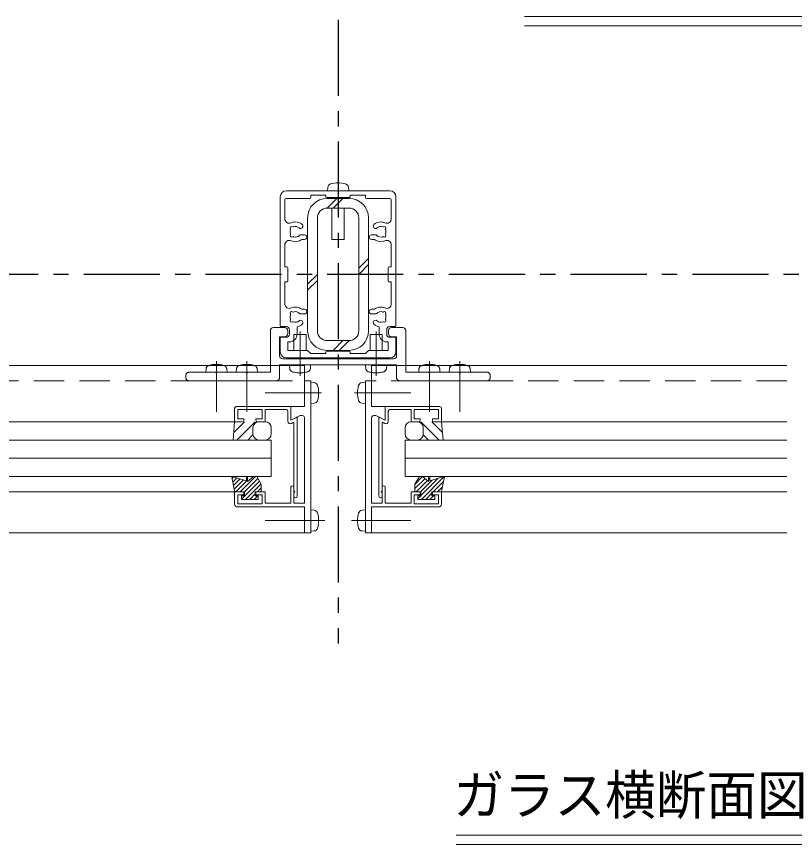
# Model space of a CAD drawing. Units: millimetres at full size, sheet at 1:5; details may follow other scales. Extents: x -1050 to 1050, y -742 to 742.
# Drawn here: x 142.3 to 398, y -224.3 to 48 of the extents above; entities that cross this region are included whole.
import ezdxf
from ezdxf.enums import TextEntityAlignment as Align

# ---------------------------------------------------------------- set-up
doc = ezdxf.new("R2010")
doc.units = ezdxf.units.MM
doc.header["$LTSCALE"] = 5
doc.linetypes.add('CHAIN1', pattern=[8, 5, -1, 1, -1])
doc.linetypes.add('DASHED2', pattern=[3, 2, -1])
doc.layers.add('0-0_通り芯', color=7, linetype='CHAIN1')
for name, color, linetype, lineweight in [('0-4_手摺部材', 92, 'Continuous', 20), ('0-7_ガラス', 6, 'Continuous', 20), ('0-8_その他', 11, 'Continuous', 20), ('0-9_文字', 3, 'Continuous', 20), ('0-A_支柱', 6, 'Continuous', 20), ('0-B_足元', 4, 'Continuous', 20)]:
    doc.layers.add(name, color=color, linetype=linetype, lineweight=lineweight)
doc.styles.add('ＭＳ ゴシック', font='')
doc.styles.get('ＭＳ ゴシック').set_extended_font_data('MS Gothic')

msp = doc.modelspace()

# ---------------------------------------------------------------- linework, layer by layer
at = {"layer": '0-0_通り芯'}
for p, q in [((248.02, 46.883), (248.02, -158.171)), ((909.462, -36.793), (-151.98, -36.793))]:
    msp.add_line(p, q, dxfattribs=at)
at = {"layer": '0-4_手摺部材'}
for p, q in [((226.77, -54.293), (230.47, -54.293)), ((269.27, -54.293), (265.57, -54.293)), ((225.77, -66.793), (225.77, -55.293)), ((231.47, -55.293), (231.47, -56.293)), ((233.52, -56.593), (237.52, -56.593)), ((233.52, -61.793), (233.52, -56.593)), ((237.52, -56.593), (237.52, -61.793)), ((258.52, -56.593), (262.52, -56.593)), ((258.52, -61.793), (258.52, -56.593)), ((262.52, -56.593), (262.52, -61.793)), ((264.57, -55.293), (264.57, -56.293)), ((270.27, -55.293), (270.27, -66.793)), ((230.47, -57.293), (228.77, -57.293)), ((228.77, -57.293), (228.77, -63.593)), ((265.57, -57.293), (267.27, -57.293)), ((267.27, -57.293), (267.27, -63.593)), ((229.77, -64.593), (266.27, -64.593)), ((237.02, -66.793), (103.02, -66.793)), ((228.77, -66.793), (228.77, -66.593)), ((228.77, -66.593), (267.27, -66.593)), ((232.038, -66.793), (232.02, -66.593)), ((239.02, -66.593), (232.02, -66.593)), ((237.02, -71.793), (237.02, -66.793)), ((239.003, -66.793), (239.02, -66.593)), ((257.038, -66.793), (257.02, -66.593)), ((264.02, -66.593), (257.02, -66.593)), ((264.003, -66.793), (264.02, -66.593)), ((237.02, -80.293), (237.02, -71.793)), ((240.139, -72.391), (239.02, -72.293)), ((239.02, -72.293), (239.02, -79.293)), ((255.901, -72.391), (257.02, -72.293)), ((257.02, -72.293), (257.02, -79.293)), ((259.02, -80.293), (259.02, -71.793)), ((214.02, -80.793), (214.02, -85.293)), ((214.52, -80.293), (232.52, -80.293)), ((223.02, -81.293), (223.02, -84.293)), ((224.02, -81.293), (224.02, -85.293)), ((231.02, -81.293), (224.02, -81.293)), ((240.139, -79.195), (239.02, -79.293)), ((255.901, -79.195), (257.02, -79.293)), ((281.52, -80.293), (263.52, -80.293)), ((265.02, -81.293), (272.02, -81.293)), ((272.02, -81.293), (272.02, -85.293)), ((273.02, -81.293), (273.02, -84.293)), ((282.02, -80.793), (282.02, -85.293)), ((217.02, -84.293), (215.02, -84.293)), ((217.02, -84.293), (217.02, -84.793)), ((221.02, -84.293), (223.02, -84.293)), ((221.02, -84.793), (221.02, -84.293)), ((231.52, -81.793), (231.52, -85.128)), ((234.62, -83.993), (234.62, -109.743)), ((237.02, -112.093), (237.02, -84.161)), ((259.02, -112.093), (259.02, -84.161)), ((261.42, -83.993), (261.42, -109.743)), ((264.52, -81.793), (264.52, -85.128)), ((275.02, -84.293), (273.02, -84.293)), ((275.02, -84.793), (275.02, -84.293)), ((279.02, -84.293), (281.02, -84.293)), ((279.02, -84.293), (279.02, -84.793)), ((214.02, -85.293), (103.02, -85.293)), ((216.52, -85.293), (214.02, -85.293)), ((221.52, -85.293), (224.02, -85.293)), ((233.225, -85.549), (232.701, -85.832)), ((233.52, -85.725), (233.52, -107.993)), ((262.52, -85.725), (262.52, -107.993)), ((262.815, -85.549), (263.34, -85.832)), ((274.52, -85.293), (272.02, -85.293)), ((279.52, -85.293), (282.02, -85.293)), ((282.02, -85.293), (395.52, -85.293)), ((214.02, -108.296), (103.02, -108.296)), ((214.02, -112.293), (214.02, -108.293)), ((232.52, -112.093), (232.52, -106.793)), ((233.52, -112.093), (233.52, -106.793)), ((233.82, -108.293), (233.52, -107.993)), ((233.82, -108.293), (233.52, -108.593)), ((233.52, -108.593), (233.52, -109.743)), ((262.22, -108.293), (262.52, -107.993)), ((262.22, -108.293), (262.52, -108.593)), ((262.52, -112.093), (262.52, -106.793)), ((262.52, -108.593), (262.52, -109.743)), ((263.52, -112.093), (263.52, -106.793)), ((282.02, -112.293), (282.02, -108.293)), ((282.02, -108.296), (395.52, -108.296)), ((237.02, -113.293), (215.02, -113.293)), ((233.52, -112.093), (237.02, -112.093)), ((240.139, -114.391), (239.02, -114.293)), ((239.02, -114.293), (239.02, -121.293)), ((255.901, -114.391), (257.02, -114.293)), ((257.02, -114.293), (257.02, -121.293)), ((262.52, -112.093), (259.02, -112.093)), ((259.02, -113.293), (281.02, -113.293)), ((103.02, -121.793), (237.061, -121.793)), ((240.139, -121.195), (239.02, -121.293)), ((255.901, -121.195), (257.02, -121.293)), ((395.52, -121.793), (258.979, -121.793))]:
    msp.add_line(p, q, dxfattribs=at)
at = {"layer": '0-4_手摺部材', "linetype": 'CHAIN1'}
for p, q in [((235.52, -55.593), (235.52, -70.193)), ((260.52, -55.593), (260.52, -70.193)), ((208.02, -65.393), (208.02, -81.993)), ((218.02, -65.393), (218.02, -81.993)), ((278.02, -65.393), (278.02, -81.993)), ((288.02, -65.393), (288.02, -81.993)), ((242.62, -75.793), (224.061, -75.793)), ((253.42, -75.793), (271.979, -75.793)), ((243.661, -117.793), (224.061, -117.793)), ((252.379, -117.793), (271.979, -117.793))]:
    msp.add_line(p, q, dxfattribs=at)
at = {"layer": '0-4_手摺部材', "linetype": 'DASHED2'}
for p, q in [((204.618, -67.874), (204.52, -68.993)), ((211.422, -67.874), (211.52, -68.993)), ((214.618, -67.874), (214.52, -68.993)), ((221.422, -67.874), (221.52, -68.993)), ((225.77, -68.993), (225.77, -66.793)), ((228.77, -70.793), (228.77, -66.793)), ((232.118, -67.712), (232.038, -66.793)), ((238.922, -67.712), (239.003, -66.793)), ((257.118, -67.712), (257.038, -66.793)), ((263.922, -67.712), (264.003, -66.793)), ((267.27, -70.793), (267.27, -66.593)), ((270.27, -68.993), (270.27, -66.793)), ((274.618, -67.874), (274.52, -68.993)), ((281.422, -67.874), (281.52, -68.993)), ((284.618, -67.874), (284.52, -68.993)), ((291.422, -67.874), (291.52, -68.993)), ((198.02, -70.793), (198.02, -69.993)), ((199.02, -68.993), (207.72, -68.993)), ((208.02, -69.293), (207.72, -68.993)), ((208.02, -69.293), (208.32, -68.993)), ((208.32, -68.993), (217.72, -68.993)), ((218.02, -69.293), (217.72, -68.993)), ((218.02, -69.293), (218.32, -68.993)), ((218.32, -68.993), (225.77, -68.993)), ((277.72, -68.993), (270.27, -68.993)), ((278.02, -69.293), (277.72, -68.993)), ((278.02, -69.293), (278.32, -68.993)), ((287.72, -68.993), (278.32, -68.993)), ((288.02, -69.293), (287.72, -68.993)), ((288.02, -69.293), (288.32, -68.993)), ((297.02, -68.993), (288.32, -68.993)), ((298.02, -70.793), (298.02, -69.993)), ((103.02, -71.793), (237.061, -71.793)), ((199.02, -71.793), (227.77, -71.793)), ((395.52, -71.793), (258.979, -71.793)), ((297.02, -71.793), (268.27, -71.793))]:
    msp.add_line(p, q, dxfattribs=at)
at = {"layer": '0-4_手摺部材'}
for points in [[(259.02, -71.793), (259.02, -66.793), (395.52, -66.793)], [(237.02, -71.793), (239.02, -71.793), (239.02, -121.793), (237.02, -121.793), (237.02, -113.293)], [(259.02, -71.793), (257.02, -71.793), (257.02, -121.793), (259.02, -121.793), (259.02, -113.293)], [(223.02, -81.293), (215.02, -81.293), (215.02, -84.293)], [(232.52, -80.293), (232.52, -84.793), (234.325, -83.817)], [(237.02, -80.293), (232.52, -80.293), (232.52, -84.793), (235.573, -83.267)], [(259.02, -80.293), (263.52, -80.293), (263.52, -84.793), (260.467, -83.267)], [(263.52, -80.293), (263.52, -84.793), (261.715, -83.817)], [(273.02, -81.293), (281.02, -81.293), (281.02, -84.293)], [(214.02, -108.293), (217.02, -108.293), (217.02, -109.293), (215.02, -109.293), (215.02, -112.293), (223.02, -112.293), (223.02, -109.293), (221.02, -109.293), (221.02, -108.293), (224.02, -108.293), (224.02, -112.093), (232.52, -112.093)], [(282.02, -108.293), (279.02, -108.293), (279.02, -109.293), (281.02, -109.293), (281.02, -112.293), (273.02, -112.293), (273.02, -109.293), (275.02, -109.293), (275.02, -108.293), (272.02, -108.293), (272.02, -112.093), (263.52, -112.093)]]:
    msp.add_lwpolyline(points, dxfattribs=at)
for centre, radius, start, end in [((226.77, -55.293), 1, 90, 180), ((230.47, -55.293), 1, 0, 90), ((265.57, -55.293), 1, 90, 180), ((269.27, -55.293), 1, 0, 90), ((230.47, -56.293), 1, 270, 360), ((265.57, -56.293), 1, 180, 270), ((229.77, -63.593), 1, 180, 270), ((266.27, -63.593), 1, 270, 360), ((205.913, -67.987), 1.3, 105.88085, 113.31036), ((208.02, -75.393), 9, 74.11915, 105.88085), ((210.127, -67.987), 1.3, 66.68964, 74.11915), ((215.913, -67.987), 1.3, 105.88085, 113.31036), ((218.02, -75.393), 9, 74.11915, 105.88085), ((220.127, -67.987), 1.3, 66.68964, 74.11915), ((275.913, -67.987), 1.3, 105.88085, 113.31036), ((278.02, -75.393), 9, 74.11915, 105.88085), ((280.127, -67.987), 1.3, 66.68964, 74.11915), ((285.913, -67.987), 1.3, 105.88085, 113.31036), ((288.02, -75.393), 9, 74.11915, 105.88085), ((290.127, -67.987), 1.3, 66.68964, 74.11915), ((240.026, -73.686), 1.3, 15.88085, 85), ((232.62, -75.793), 9, 344.11915, 15.88085), ((263.42, -75.793), 9, 164.11915, 195.88085), ((256.014, -73.686), 1.3, 95, 164.11915), ((240.026, -77.9), 1.3, 275, 344.11915), ((256.014, -77.9), 1.3, 195.88085, 265), ((214.52, -80.793), 0.5, 90, 180), ((231.02, -81.793), 0.5, 0, 90), ((265.02, -81.793), 0.5, 90, 180), ((281.52, -80.793), 0.5, 0, 90), ((234.42, -83.993), 0.2, 0, 118.40092), ((236.02, -84.161), 1, 0, 116.56505), ((260.02, -84.161), 1, 63.43495, 180), ((261.62, -83.993), 0.2, 61.59908, 180), ((216.52, -84.793), 0.5, 270, 360), ((221.52, -84.793), 0.5, 180, 270), ((232.32, -85.128), 0.8, 180, 298.40092), ((233.32, -85.725), 0.2, 0, 118.40092), ((262.72, -85.725), 0.2, 61.59908, 180), ((263.72, -85.128), 0.8, 241.59908, 360), ((274.52, -84.793), 0.5, 270, 360), ((279.52, -84.793), 0.5, 180, 270), ((233.02, -106.793), 0.5, 0, 180), ((263.02, -106.793), 0.5, 0, 180), ((234.07, -109.743), 0.55, 180, 360), ((261.97, -109.743), 0.55, 180, 360), ((215.02, -112.293), 1, 180, 270), ((281.02, -112.293), 1, 270, 360), ((240.026, -115.686), 1.3, 15.88085, 85), ((232.62, -117.793), 9, 344.11915, 15.88085), ((263.42, -117.793), 9, 164.11915, 195.88085), ((256.014, -115.686), 1.3, 95, 164.11915), ((240.026, -119.9), 1.3, 275, 344.11915), ((256.014, -119.9), 1.3, 195.88085, 265)]:
    msp.add_arc(centre, radius, start, end, dxfattribs=at)
at = {"layer": '0-4_手摺部材', "linetype": 'DASHED2'}
for centre, radius, start, end in [((205.913, -67.987), 1.3, 113.31036, 175), ((210.127, -67.987), 1.3, 5, 66.68964), ((215.913, -67.987), 1.3, 113.31036, 175), ((220.127, -67.987), 1.3, 5, 66.68964), ((233.413, -67.599), 1.3, 185, 254.11915), ((237.627, -67.599), 1.3, 285.88085, 355), ((258.413, -67.599), 1.3, 185, 254.11915), ((262.627, -67.599), 1.3, 285.88085, 355), ((275.913, -67.987), 1.3, 113.31036, 175), ((280.127, -67.987), 1.3, 5, 66.68964), ((285.913, -67.987), 1.3, 113.31036, 175), ((290.127, -67.987), 1.3, 5, 66.68964), ((199.02, -69.993), 1, 90, 180), ((199.02, -70.793), 1, 180, 270), ((227.77, -70.793), 1, 270, 360), ((235.52, -60.193), 9, 254.11915, 285.88085), ((260.52, -60.193), 9, 254.11915, 285.88085), ((268.27, -70.793), 1, 180, 270), ((297.02, -69.993), 1, 0, 90), ((297.02, -70.793), 1, 270, 360)]:
    msp.add_arc(centre, radius, start, end, dxfattribs=at)
at = {"layer": '0-7_ガラス'}
for p, q in [((103.02, -97.293), (226.02, -97.293)), ((395.52, -97.293), (270.02, -97.293)), ((103.02, -103.293), (226.02, -103.293)), ((395.52, -103.293), (270.02, -103.293))]:
    msp.add_line(p, q, dxfattribs=at)
for points in [[(226.02, -103.293), (226.02, -91.293), (103.02, -91.293)], [(270.02, -103.293), (270.02, -91.293), (395.52, -91.293)]]:
    msp.add_lwpolyline(points, dxfattribs=at)
at = {"layer": '0-8_その他'}
for p, q in [((214.02, -85.293), (213.52, -91.293)), ((213.728, -88.8), (217.234, -85.293)), ((214.77, -91.293), (220.77, -85.293)), ((222.02, -85.293), (224.02, -85.293)), ((274.02, -85.293), (272.02, -85.293)), ((281.27, -91.293), (275.27, -85.293)), ((282.312, -88.8), (278.806, -85.293)), ((282.02, -85.293), (282.52, -91.293)), ((218.306, -91.293), (220.038, -89.56)), ((220.02, -87.293), (220.02, -89.293)), ((226.02, -89.293), (226.02, -87.293)), ((270.02, -89.293), (270.02, -87.293)), ((277.734, -91.293), (276.002, -89.56)), ((276.02, -87.293), (276.02, -89.293)), ((221.841, -91.293), (221.848, -91.286)), ((224.02, -91.293), (222.02, -91.293)), ((272.02, -91.293), (274.02, -91.293)), ((274.199, -91.293), (274.192, -91.286)), ((213.091, -103.403), (214.002, -108.113)), ((213.187, -103.901), (213.658, -103.43)), ((217.87, -104.679), (213.237, -103.305)), ((215.866, -108.293), (220.866, -103.293)), ((217.895, -103.393), (217.87, -104.679)), ((217.894, -103.437), (218.038, -103.293)), ((217.995, -103.293), (218.195, -103.293)), ((218.27, -104.893), (220.27, -103.293)), ((218.295, -103.393), (218.27, -104.893)), ((221.27, -103.293), (220.27, -103.293)), ((222.77, -105.793), (221.27, -103.293)), ((273.27, -105.793), (274.77, -103.293)), ((273.27, -105.856), (275.805, -103.321)), ((274.77, -103.293), (275.77, -103.293)), ((275.405, -110.793), (282.894, -103.303)), ((277.77, -104.893), (275.77, -103.293)), ((277.746, -103.393), (277.77, -104.893)), ((278.046, -103.293), (277.846, -103.293)), ((278.146, -103.393), (278.17, -104.679)), ((278.17, -104.679), (282.803, -103.305)), ((282.949, -103.403), (282.038, -108.113)), ((213.416, -105.086), (214.749, -103.753)), ((213.646, -106.271), (215.84, -104.077)), ((213.875, -107.456), (216.93, -104.4)), ((214.452, -108.293), (218.277, -104.468)), ((216.27, -110.717), (222.179, -104.808)), ((217.22, -108.353), (221.649, -103.924)), ((217.609, -110.793), (222.709, -105.692)), ((222.77, -105.793), (222.77, -108.143)), ((273.27, -107.271), (276.591, -103.95)), ((273.27, -105.793), (273.27, -108.143)), ((273.662, -108.293), (277.377, -104.578)), ((275.076, -108.293), (278.91, -104.46)), ((275.22, -109.563), (280.92, -103.863)), ((277.759, -104.196), (278.153, -103.802)), ((279.319, -108.293), (282.647, -104.965)), ((214.201, -108.293), (217.22, -108.293)), ((217.22, -109.593), (217.22, -108.293)), ((220.82, -108.293), (222.62, -108.293)), ((220.82, -109.593), (220.82, -108.293)), ((221.523, -108.293), (222.77, -107.046)), ((275.22, -108.293), (273.42, -108.293)), ((275.22, -109.593), (275.22, -108.293)), ((276.819, -110.793), (278.82, -108.792)), ((281.839, -108.293), (278.82, -108.293)), ((278.82, -109.593), (278.82, -108.293)), ((280.733, -108.293), (282.308, -106.718)), ((216.27, -109.593), (216.27, -110.793)), ((216.27, -109.593), (217.22, -109.593)), ((216.27, -110.793), (221.77, -110.793)), ((219.023, -110.793), (220.82, -108.996)), ((220.437, -110.793), (221.637, -109.593)), ((220.82, -109.593), (221.77, -109.593)), ((221.77, -109.593), (221.77, -110.793)), ((275.22, -109.593), (274.27, -109.593)), ((274.27, -109.593), (274.27, -110.793)), ((274.27, -110.513), (275.19, -109.593)), ((279.77, -110.793), (274.27, -110.793)), ((278.233, -110.793), (279.433, -109.593)), ((279.77, -109.593), (278.82, -109.593)), ((279.647, -110.793), (279.77, -110.67)), ((279.77, -109.593), (279.77, -110.793))]:
    msp.add_line(p, q, dxfattribs=at)
for centre, radius, start, end in [((222.02, -87.293), 2, 90, 180), ((224.02, -87.293), 2, 0, 90), ((272.02, -87.293), 2, 90, 180), ((274.02, -87.293), 2, 0, 90), ((222.02, -89.293), 2, 180, 270), ((224.02, -89.293), 2, 270, 360), ((272.02, -89.293), 2, 180, 270), ((274.02, -89.293), 2, 270, 360), ((213.19, -103.393), 0.1, 61.84892, 185.71059), ((217.995, -103.393), 0.1, 90, 180), ((218.195, -103.393), 0.1, 0, 90), ((277.846, -103.393), 0.1, 90, 180), ((278.046, -103.393), 0.1, 0, 90), ((282.85, -103.393), 0.1, 354.28941, 118.15108), ((214.201, -108.093), 0.2, 185.71059, 270), ((222.62, -108.143), 0.15, 270, 360), ((273.42, -108.143), 0.15, 180, 270), ((281.839, -108.093), 0.2, 270, 354.28941)]:
    msp.add_arc(centre, radius, start, end, dxfattribs=at)
at = {"layer": '0-9_文字'}
for p, q in [((429.008, 48), (309.255, 48)), ((429.008, 45), (309.255, 45)), ((451.383, -221.293), (286.882, -221.293)), ((451.383, -224.293), (286.882, -224.293))]:
    msp.add_line(p, q, dxfattribs=at)
at = {"layer": '0-A_支柱'}
for p, q in [((265.02, -9.293), (231.02, -9.293)), ((244.02, -10.793), (244.02, -11.243)), ((244.618, -8.174), (244.52, -9.293)), ((251.422, -8.174), (251.52, -9.293)), ((252.02, -10.793), (252.02, -11.243)), ((252.02, -10.793), (257.02, -10.793)), ((257.02, -11.493), (257.02, -10.793)), ((229.02, -11.293), (229.02, -53.693)), ((230.52, -18.485), (230.52, -12.293)), ((238.72, -11.793), (231.02, -11.793)), ((244.32, -11.543), (251.72, -11.543)), ((246.02, -11.543), (246.02, -11.793)), ((250.02, -11.793), (250.02, -11.543)), ((257.32, -11.793), (265.02, -11.793)), ((265.52, -18.485), (265.52, -12.293)), ((267.02, -53.693), (267.02, -11.293)), ((246.02, -14.993), (246.02, -25.293)), ((250.02, -25.293), (250.02, -14.993)), ((235.697, -23.793), (237.02, -23.793)), ((260.343, -23.793), (259.02, -23.793)), ((230.52, -34.293), (230.52, -27.101)), ((236.097, -25.293), (237.02, -25.293)), ((246.02, -25.293), (250.02, -25.293)), ((259.943, -25.293), (259.02, -25.293)), ((265.52, -34.293), (265.52, -27.101)), ((230.52, -34.293), (231.22, -34.293)), ((231.52, -34.593), (231.52, -38.993)), ((264.52, -34.593), (264.52, -38.993)), ((265.52, -34.293), (264.82, -34.293)), ((230.52, -39.293), (231.22, -39.293)), ((230.52, -46.485), (230.52, -39.293)), ((265.52, -39.293), (264.82, -39.293)), ((265.52, -46.485), (265.52, -39.293)), ((236.097, -48.293), (237.02, -48.293)), ((259.943, -48.293), (259.02, -48.293)), ((235.697, -49.793), (237.02, -49.793)), ((260.343, -49.793), (259.02, -49.793)), ((231.02, -53.993), (229.32, -53.993)), ((234.52, -56.493), (234.52, -54.004)), ((261.52, -56.493), (261.52, -54.004)), ((265.02, -53.993), (266.72, -53.993)), ((232.02, -56.493), (232.02, -54.993)), ((264.02, -56.493), (264.02, -54.993)), ((229.02, -57.793), (229.02, -62.293)), ((229.32, -57.493), (231.02, -57.493)), ((231.52, -58.993), (232.02, -58.993)), ((231.52, -61.793), (231.52, -58.993)), ((264.52, -58.993), (264.02, -58.993)), ((264.52, -61.793), (264.52, -58.993)), ((266.72, -57.493), (265.02, -57.493)), ((267.02, -62.293), (267.02, -57.793)), ((231.52, -61.793), (238.02, -61.793)), ((239.02, -62.793), (238.02, -61.793)), ((244.02, -62.793), (244.02, -62.343)), ((244.32, -62.043), (251.72, -62.043)), ((252.02, -62.793), (252.02, -62.343)), ((257.02, -62.793), (258.02, -61.793)), ((264.52, -61.793), (258.02, -61.793)), ((231.02, -64.293), (265.02, -64.293)), ((239.02, -62.793), (244.02, -62.793)), ((252.02, -62.793), (257.02, -62.793))]:
    msp.add_line(p, q, dxfattribs=at)
msp.add_lwpolyline([(239.02, -11.493), (239.02, -10.793), (244.02, -10.793)], dxfattribs=at)
for centre, radius, start, end in [((245.913, -8.287), 1.3, 105.88085, 175), ((248.02, -15.693), 9, 74.11915, 105.88085), ((250.127, -8.287), 1.3, 5, 74.11915), ((231.02, -11.293), 2, 90, 180), ((265.02, -11.293), 2, 0, 90), ((231.02, -12.293), 0.5, 90, 180), ((238.72, -11.493), 0.3, 270, 360), ((244.32, -11.243), 0.3, 180, 270), ((251.72, -11.243), 0.3, 270, 360), ((257.32, -11.493), 0.3, 180, 270), ((265.02, -12.293), 0.5, 0, 90), ((232.02, -18.485), 1.5, 180, 294.90106), ((264.02, -18.485), 1.5, 245.09894, 360), ((232.783, -21.555), 0.5, 55.28656, 214.71344), ((234.02, -22.793), 3.25, 47.4576, 114.90106), ((233.238, -20.898), 0.3, 235.28656, 292.4201), ((234.02, -22.793), 1.75, 47.4576, 112.4201), ((235.71, -20.951), 0.75, 227.4576, 47.4576), ((260.33, -20.951), 0.75, 132.5424, 312.5424), ((262.02, -22.793), 3.25, 65.09894, 132.5424), ((262.02, -22.793), 1.75, 67.5799, 132.5424), ((262.802, -20.898), 0.3, 247.5799, 304.71344), ((263.257, -21.555), 0.5, 325.28656, 124.71344), ((234.02, -22.793), 1.75, 157.5799, 202.4201), ((232.783, -24.03), 0.5, 145.28656, 304.71344), ((232.125, -22.011), 0.3, 337.5799, 34.71344), ((232.125, -23.575), 0.3, 325.28656, 22.4201), ((233.238, -24.688), 0.3, 67.5799, 124.71344), ((234.02, -22.793), 1.75, 247.5799, 318.18969), ((235.697, -24.293), 0.5, 90, 138.18969), ((237.02, -24.543), 0.75, 270, 90), ((259.02, -24.543), 0.75, 90, 270), ((260.343, -24.293), 0.5, 41.81031, 90), ((262.02, -22.793), 1.75, 221.81031, 292.4201), ((262.802, -24.688), 0.3, 55.28656, 112.4201), ((263.257, -24.03), 0.5, 235.28656, 34.71344), ((263.915, -22.011), 0.3, 145.28656, 202.4201), ((263.915, -23.575), 0.3, 157.5799, 214.71344), ((262.02, -22.793), 1.75, 337.5799, 22.4201), ((232.02, -27.101), 1.5, 65.09894, 180), ((234.02, -22.793), 3.25, 245.09894, 309.71514), ((262.02, -22.793), 3.25, 230.28486, 294.90106), ((264.02, -27.101), 1.5, 0, 114.90106), ((231.22, -34.593), 0.3, 0, 90), ((264.82, -34.593), 0.3, 90, 180), ((231.22, -38.993), 0.3, 270, 360), ((264.82, -38.993), 0.3, 180, 270), ((232.02, -46.485), 1.5, 180, 294.90106), ((234.02, -50.793), 3.25, 50.28486, 114.90106), ((237.02, -49.043), 0.75, 270, 90), ((259.02, -49.043), 0.75, 90, 270), ((262.02, -50.793), 3.25, 65.09894, 129.71514), ((264.02, -46.485), 1.5, 245.09894, 360), ((234.02, -50.793), 1.75, 157.5799, 202.4201), ((232.783, -49.555), 0.5, 55.28656, 214.71344), ((232.125, -50.011), 0.3, 337.5799, 34.71344), ((232.125, -51.575), 0.3, 325.28656, 22.4201), ((233.238, -48.898), 0.3, 235.28656, 292.4201), ((234.02, -50.793), 1.75, 41.81031, 112.4201), ((235.697, -49.293), 0.5, 221.81031, 270), ((260.343, -49.293), 0.5, 270, 318.18969), ((262.02, -50.793), 1.75, 67.5799, 138.18969), ((262.802, -48.898), 0.3, 247.5799, 304.71344), ((263.257, -49.555), 0.5, 325.28656, 124.71344), ((263.915, -50.011), 0.3, 145.28656, 202.4201), ((263.915, -51.575), 0.3, 157.5799, 214.71344), ((262.02, -50.793), 1.75, 337.5799, 22.4201), ((229.32, -53.693), 0.3, 180, 270), ((231.02, -54.993), 1, 0, 90), ((232.783, -52.03), 0.5, 145.28656, 304.71344), ((233.238, -52.688), 0.3, 67.5799, 124.71344), ((234.02, -50.793), 1.75, 247.5799, 312.5424), ((234.02, -50.793), 3.25, 278.84988, 312.5424), ((235.71, -52.635), 0.75, 312.5424, 132.5424), ((260.33, -52.635), 0.75, 47.4576, 227.4576), ((262.02, -50.793), 3.25, 227.4576, 261.15012), ((262.02, -50.793), 1.75, 227.4576, 292.4201), ((262.802, -52.688), 0.3, 55.28656, 112.4201), ((263.257, -52.03), 0.5, 235.28656, 34.71344), ((265.02, -54.993), 1, 90, 180), ((266.72, -53.693), 0.3, 270, 360), ((231.02, -56.493), 1, 270, 360), ((232.02, -56.493), 2.5, 270, 360), ((264.02, -56.493), 2.5, 180, 270), ((265.02, -56.493), 1, 180, 270), ((229.32, -57.793), 0.3, 90, 180), ((266.72, -57.793), 0.3, 0, 90), ((231.02, -62.293), 2, 180, 270), ((244.32, -62.343), 0.3, 90, 180), ((251.72, -62.343), 0.3, 0, 90), ((265.02, -62.293), 2, 270, 360)]:
    msp.add_arc(centre, radius, start, end, dxfattribs=at)
at = {"layer": '0-B_足元'}
for p, q in [((244.42, -14.993), (247.62, -11.793)), ((244.42, -11.793), (251.62, -11.793)), ((246.42, -14.993), (249.62, -11.793)), ((244.42, -14.993), (251.62, -14.993)), ((238.02, -18.193), (238.02, -55.393)), ((241.22, -18.193), (241.22, -55.393)), ((254.82, -18.193), (254.82, -55.393)), ((258.02, -18.193), (258.02, -55.393)), ((254.82, -34.793), (258.02, -31.593)), ((254.82, -36.793), (258.02, -33.593)), ((238.02, -39.993), (241.22, -36.793)), ((238.02, -41.993), (241.22, -38.793)), ((244.42, -58.593), (251.62, -58.593)), ((246.42, -61.793), (249.62, -58.593)), ((248.42, -61.793), (251.62, -58.593)), ((251.62, -61.793), (244.42, -61.793))]:
    msp.add_line(p, q, dxfattribs=at)
for centre, radius, start, end in [((244.42, -18.193), 6.4, 90, 180), ((251.62, -18.193), 6.4, 0, 90), ((244.42, -18.193), 3.2, 90, 180), ((251.62, -18.193), 3.2, 0, 90), ((244.42, -55.393), 6.4, 180, 270), ((244.42, -55.393), 3.2, 180, 270), ((251.62, -55.393), 3.2, 270, 360), ((251.62, -55.393), 6.4, 270, 360)]:
    msp.add_arc(centre, radius, start, end, dxfattribs=at)

# ---------------------------------------------------------------- texts
at = {"layer": '0-9_文字', "style": 'ＭＳ ゴシック', "width": 0.95}
msp.add_text('ガラス横断面図', height=12.83, dxfattribs=at).set_placement((285.946, -218.293), align=Align.BOTTOM_LEFT)

doc.saveas('drawing.dxf')
